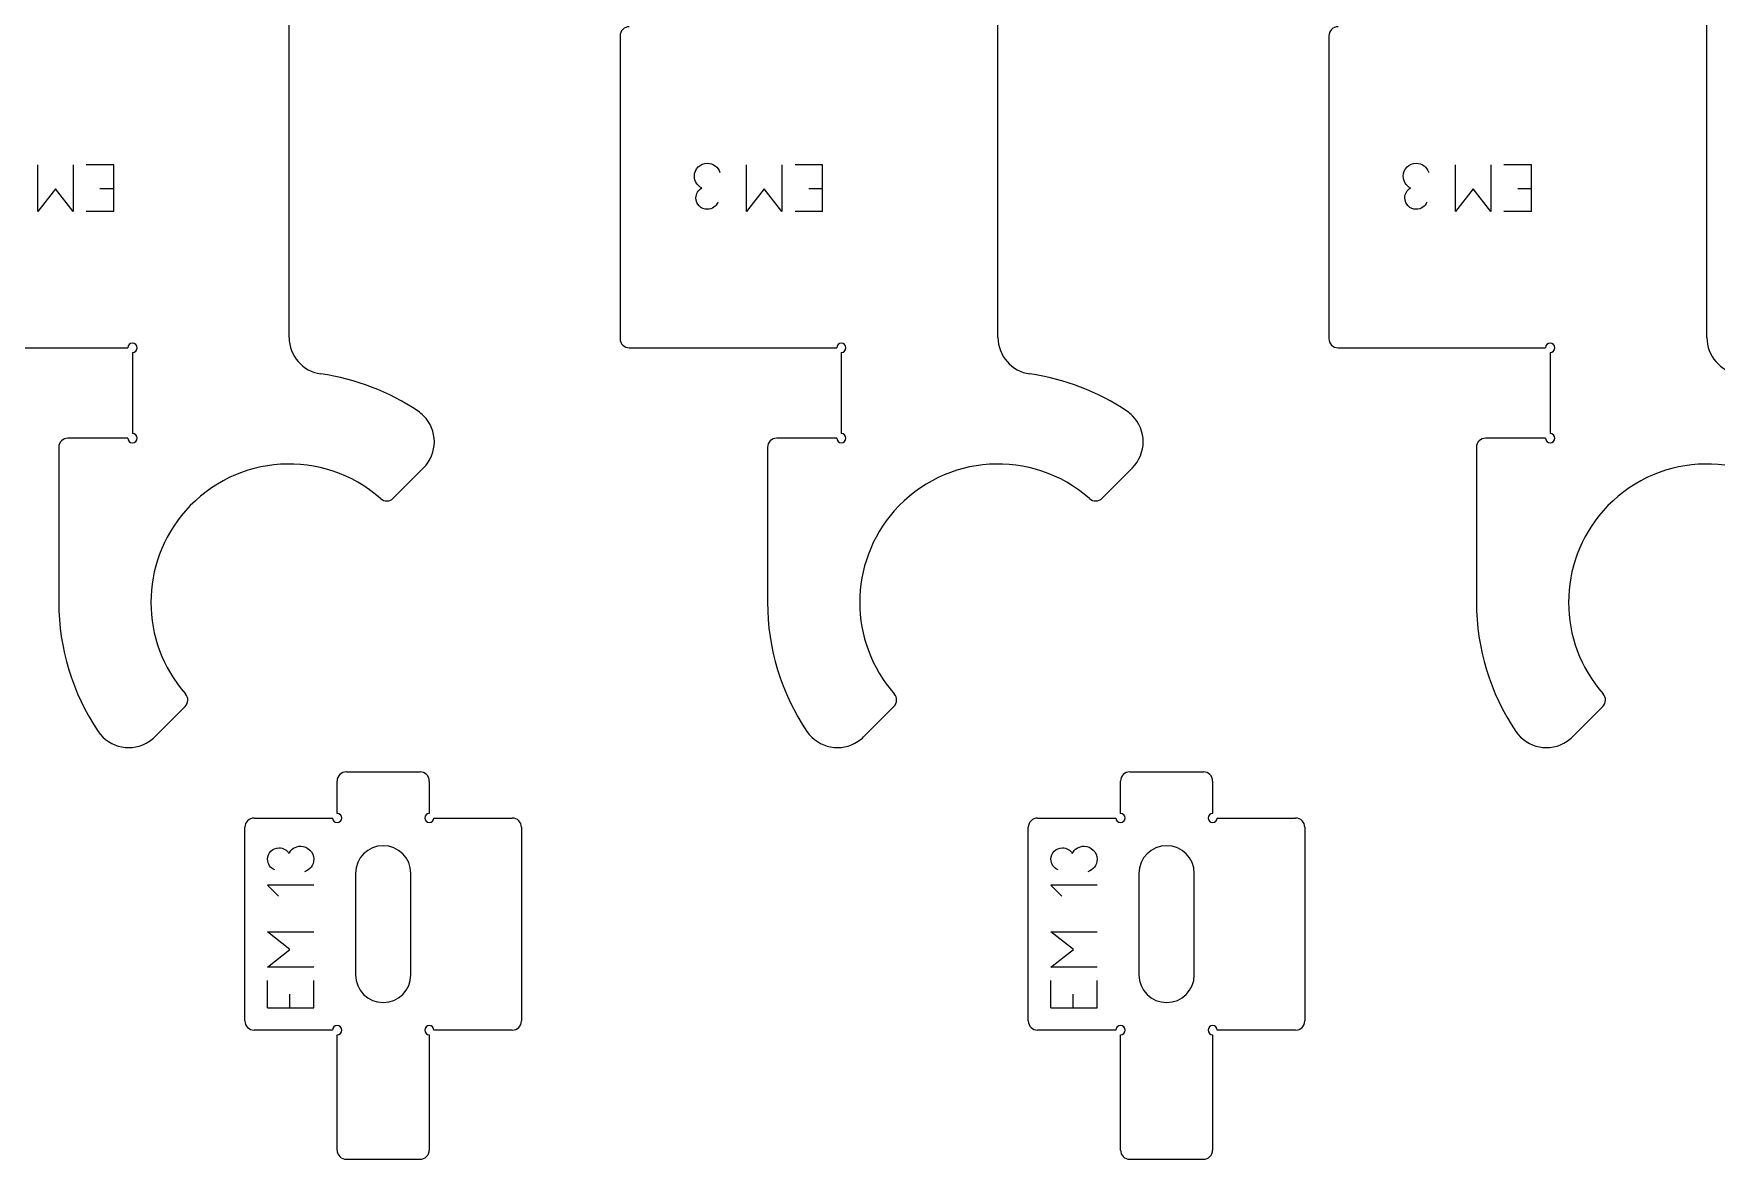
# Model space of a CAD drawing. Header units: inches. Extents: x 2 to 349, y -345 to -5.
# Drawn here: x 170.5 to 261.8, y -223.6 to -162.6 of the extents above; entities that cross this region are included whole.
import ezdxf

# ---------------------------------------------------------------- set-up
doc = ezdxf.new("R2010")
doc.units = ezdxf.units.IN
doc.header["$MEASUREMENT"] = 0
for name, color, linetype in [('exterieur', 7, 'Continuous'), ('gravure', 7, 'Continuous'), ('interieur', 7, 'Continuous')]:
    doc.layers.add(name, color=color, linetype=linetype)

# ---------------------------------------------------------------- blocks, each defined once
blk = doc.blocks.new('block 1831')
at = {"layer": 'exterieur', "lineweight": 0}
blk.add_lwpolyline([(196.468, -216.629), (192.218, -216.629)], dxfattribs=at)
blk = doc.blocks.new('block 1832')
at = {"layer": 'exterieur', "lineweight": 0}
blk.add_lwpolyline([(187.468, -223.629), (191.468, -223.629)], dxfattribs=at)
blk = doc.blocks.new('block 1833')
at = {"layer": 'exterieur', "lineweight": 0}
blk.add_lwpolyline([(186.718, -216.629), (182.468, -216.629)], dxfattribs=at)
blk = doc.blocks.new('block 1834')
at = {"layer": 'exterieur', "lineweight": 0}
blk.add_lwpolyline([(187.468, -202.629), (191.468, -202.629)], dxfattribs=at)
blk = doc.blocks.new('block 1835')
at = {"layer": 'exterieur', "lineweight": 0}
blk.add_lwpolyline([(196.968, -205.629), (196.968, -216.129)], dxfattribs=at)
blk = doc.blocks.new('block 1836')
at = {"layer": 'exterieur', "lineweight": 0}
blk.add_lwpolyline([(192.218, -205.129), (196.468, -205.129)], dxfattribs=at)
blk = doc.blocks.new('block 1837')
at = {"layer": 'exterieur', "lineweight": 0}
blk.add_lwpolyline([(191.968, -203.129), (191.968, -204.879)], dxfattribs=at)
blk = doc.blocks.new('block 1838')
at = {"layer": 'exterieur', "lineweight": 0}
blk.add_lwpolyline([(186.968, -204.879), (186.968, -203.129)], dxfattribs=at)
blk = doc.blocks.new('block 1839')
at = {"layer": 'exterieur', "lineweight": 0}
blk.add_lwpolyline([(182.468, -205.129), (186.718, -205.129)], dxfattribs=at)
blk = doc.blocks.new('block 1840')
at = {"layer": 'exterieur', "lineweight": 0}
blk.add_lwpolyline([(181.968, -216.129), (181.968, -205.629)], dxfattribs=at)
blk = doc.blocks.new('block 1841')
at = {"layer": 'exterieur', "lineweight": 0}
blk.add_lwpolyline([(186.968, -223.129), (186.968, -216.879)], dxfattribs=at)
blk = doc.blocks.new('block 1842')
at = {"layer": 'exterieur', "lineweight": 0}
blk.add_lwpolyline([(191.968, -216.879), (191.968, -223.129)], dxfattribs=at)
blk = doc.blocks.new('block 1843')
at = {"layer": 'exterieur', "lineweight": 0}
blk.add_open_spline([(191.968, -203.129), (191.968, -202.853), (191.744, -202.629), (191.468, -202.629)], degree=3, dxfattribs=at)
blk = doc.blocks.new('block 1844')
at = {"layer": 'exterieur', "lineweight": 0}
blk.add_open_spline([(191.968, -204.879), (191.83, -204.879), (191.718, -204.991), (191.718, -205.129), (191.718, -205.267), (191.83, -205.379), (191.968, -205.379), (192.106, -205.379), (192.218, -205.267), (192.218, -205.129)], degree=3, knots=[0, 0, 0, 0, 1, 1, 1, 2, 2, 2, 3, 3, 3, 3], dxfattribs=at)
blk = doc.blocks.new('block 1845')
at = {"layer": 'exterieur', "lineweight": 0}
blk.add_open_spline([(196.968, -205.629), (196.968, -205.353), (196.744, -205.129), (196.468, -205.129)], degree=3, dxfattribs=at)
blk = doc.blocks.new('block 1846')
at = {"layer": 'exterieur', "lineweight": 0}
blk.add_open_spline([(196.468, -216.629), (196.744, -216.629), (196.968, -216.405), (196.968, -216.129)], degree=3, dxfattribs=at)
blk = doc.blocks.new('block 1847')
at = {"layer": 'exterieur', "lineweight": 0}
blk.add_open_spline([(192.218, -216.629), (192.218, -216.491), (192.106, -216.379), (191.968, -216.379), (191.83, -216.379), (191.718, -216.491), (191.718, -216.629), (191.718, -216.767), (191.83, -216.879), (191.968, -216.879)], degree=3, knots=[0, 0, 0, 0, 1, 1, 1, 2, 2, 2, 3, 3, 3, 3], dxfattribs=at)
blk = doc.blocks.new('block 1848')
at = {"layer": 'exterieur', "lineweight": 0}
blk.add_open_spline([(191.468, -223.629), (191.744, -223.629), (191.968, -223.405), (191.968, -223.129)], degree=3, dxfattribs=at)
blk = doc.blocks.new('block 1849')
at = {"layer": 'exterieur', "lineweight": 0}
blk.add_open_spline([(186.968, -223.129), (186.968, -223.405), (187.192, -223.629), (187.468, -223.629)], degree=3, dxfattribs=at)
blk = doc.blocks.new('block 1850')
at = {"layer": 'exterieur', "lineweight": 0}
blk.add_open_spline([(186.968, -216.879), (187.106, -216.879), (187.218, -216.767), (187.218, -216.629), (187.218, -216.491), (187.106, -216.379), (186.968, -216.379), (186.83, -216.379), (186.718, -216.491), (186.718, -216.629)], degree=3, knots=[0, 0, 0, 0, 1, 1, 1, 2, 2, 2, 3, 3, 3, 3], dxfattribs=at)
blk = doc.blocks.new('block 1851')
at = {"layer": 'exterieur', "lineweight": 0}
blk.add_open_spline([(181.968, -216.129), (181.968, -216.405), (182.192, -216.629), (182.468, -216.629)], degree=3, dxfattribs=at)
blk = doc.blocks.new('block 1852')
at = {"layer": 'exterieur', "lineweight": 0}
blk.add_open_spline([(182.468, -205.129), (182.192, -205.129), (181.968, -205.353), (181.968, -205.629)], degree=3, dxfattribs=at)
blk = doc.blocks.new('block 1853')
at = {"layer": 'exterieur', "lineweight": 0}
blk.add_open_spline([(186.718, -205.129), (186.718, -205.267), (186.83, -205.379), (186.968, -205.379), (187.106, -205.379), (187.218, -205.267), (187.218, -205.129), (187.218, -204.991), (187.106, -204.879), (186.968, -204.879)], degree=3, knots=[0, 0, 0, 0, 1, 1, 1, 2, 2, 2, 3, 3, 3, 3], dxfattribs=at)
blk = doc.blocks.new('block 1854')
at = {"layer": 'exterieur', "lineweight": 0}
blk.add_open_spline([(187.468, -202.629), (187.192, -202.629), (186.968, -202.853), (186.968, -203.129)], degree=3, dxfattribs=at)
blk = doc.blocks.new('block 1855')
at = {"layer": 'exterieur', "lineweight": 0}
blk.add_lwpolyline([(238.96, -216.629), (234.709, -216.629)], dxfattribs=at)
blk = doc.blocks.new('block 1856')
at = {"layer": 'exterieur', "lineweight": 0}
blk.add_lwpolyline([(229.96, -223.629), (233.96, -223.629)], dxfattribs=at)
blk = doc.blocks.new('block 1857')
at = {"layer": 'exterieur', "lineweight": 0}
blk.add_lwpolyline([(229.209, -216.629), (224.96, -216.629)], dxfattribs=at)
blk = doc.blocks.new('block 1858')
at = {"layer": 'exterieur', "lineweight": 0}
blk.add_lwpolyline([(229.96, -202.629), (233.96, -202.629)], dxfattribs=at)
blk = doc.blocks.new('block 1859')
at = {"layer": 'exterieur', "lineweight": 0}
blk.add_lwpolyline([(239.459, -205.629), (239.459, -216.129)], dxfattribs=at)
blk = doc.blocks.new('block 1860')
at = {"layer": 'exterieur', "lineweight": 0}
blk.add_lwpolyline([(234.709, -205.129), (238.96, -205.129)], dxfattribs=at)
blk = doc.blocks.new('block 1861')
at = {"layer": 'exterieur', "lineweight": 0}
blk.add_lwpolyline([(234.459, -203.129), (234.459, -204.879)], dxfattribs=at)
blk = doc.blocks.new('block 1862')
at = {"layer": 'exterieur', "lineweight": 0}
blk.add_lwpolyline([(229.46, -204.879), (229.46, -203.129)], dxfattribs=at)
blk = doc.blocks.new('block 1863')
at = {"layer": 'exterieur', "lineweight": 0}
blk.add_lwpolyline([(224.96, -205.129), (229.209, -205.129)], dxfattribs=at)
blk = doc.blocks.new('block 1864')
at = {"layer": 'exterieur', "lineweight": 0}
blk.add_lwpolyline([(224.459, -216.129), (224.459, -205.629)], dxfattribs=at)
blk = doc.blocks.new('block 1865')
at = {"layer": 'exterieur', "lineweight": 0}
blk.add_lwpolyline([(229.46, -223.129), (229.46, -216.879)], dxfattribs=at)
blk = doc.blocks.new('block 1866')
at = {"layer": 'exterieur', "lineweight": 0}
blk.add_lwpolyline([(234.459, -216.879), (234.459, -223.129)], dxfattribs=at)
blk = doc.blocks.new('block 1867')
at = {"layer": 'exterieur', "lineweight": 0}
blk.add_open_spline([(234.459, -203.129), (234.459, -202.853), (234.236, -202.629), (233.96, -202.629)], degree=3, dxfattribs=at)
blk = doc.blocks.new('block 1868')
at = {"layer": 'exterieur', "lineweight": 0}
blk.add_open_spline([(234.459, -204.879), (234.321, -204.879), (234.21, -204.991), (234.21, -205.129), (234.21, -205.267), (234.321, -205.379), (234.459, -205.379), (234.598, -205.379), (234.709, -205.267), (234.709, -205.129)], degree=3, knots=[0, 0, 0, 0, 1, 1, 1, 2, 2, 2, 3, 3, 3, 3], dxfattribs=at)
blk = doc.blocks.new('block 1869')
at = {"layer": 'exterieur', "lineweight": 0}
blk.add_open_spline([(239.459, -205.629), (239.459, -205.353), (239.235, -205.129), (238.96, -205.129)], degree=3, dxfattribs=at)
blk = doc.blocks.new('block 1870')
at = {"layer": 'exterieur', "lineweight": 0}
blk.add_open_spline([(238.96, -216.629), (239.235, -216.629), (239.459, -216.405), (239.459, -216.129)], degree=3, dxfattribs=at)
blk = doc.blocks.new('block 1871')
at = {"layer": 'exterieur', "lineweight": 0}
blk.add_open_spline([(234.709, -216.629), (234.709, -216.491), (234.598, -216.379), (234.459, -216.379), (234.321, -216.379), (234.21, -216.491), (234.21, -216.629), (234.21, -216.767), (234.321, -216.879), (234.459, -216.879)], degree=3, knots=[0, 0, 0, 0, 1, 1, 1, 2, 2, 2, 3, 3, 3, 3], dxfattribs=at)
blk = doc.blocks.new('block 1872')
at = {"layer": 'exterieur', "lineweight": 0}
blk.add_open_spline([(233.96, -223.629), (234.236, -223.629), (234.459, -223.405), (234.459, -223.129)], degree=3, dxfattribs=at)
blk = doc.blocks.new('block 1873')
at = {"layer": 'exterieur', "lineweight": 0}
blk.add_open_spline([(229.46, -223.129), (229.46, -223.405), (229.683, -223.629), (229.96, -223.629)], degree=3, dxfattribs=at)
blk = doc.blocks.new('block 1874')
at = {"layer": 'exterieur', "lineweight": 0}
blk.add_open_spline([(229.46, -216.879), (229.597, -216.879), (229.71, -216.767), (229.71, -216.629), (229.71, -216.491), (229.597, -216.379), (229.46, -216.379), (229.322, -216.379), (229.209, -216.491), (229.209, -216.629)], degree=3, knots=[0, 0, 0, 0, 1, 1, 1, 2, 2, 2, 3, 3, 3, 3], dxfattribs=at)
blk = doc.blocks.new('block 1875')
at = {"layer": 'exterieur', "lineweight": 0}
blk.add_open_spline([(224.459, -216.129), (224.459, -216.405), (224.683, -216.629), (224.96, -216.629)], degree=3, dxfattribs=at)
blk = doc.blocks.new('block 1876')
at = {"layer": 'exterieur', "lineweight": 0}
blk.add_open_spline([(224.96, -205.129), (224.683, -205.129), (224.459, -205.353), (224.459, -205.629)], degree=3, dxfattribs=at)
blk = doc.blocks.new('block 1877')
at = {"layer": 'exterieur', "lineweight": 0}
blk.add_open_spline([(229.209, -205.129), (229.209, -205.267), (229.322, -205.379), (229.46, -205.379), (229.597, -205.379), (229.71, -205.267), (229.71, -205.129), (229.71, -204.991), (229.597, -204.879), (229.46, -204.879)], degree=3, knots=[0, 0, 0, 0, 1, 1, 1, 2, 2, 2, 3, 3, 3, 3], dxfattribs=at)
blk = doc.blocks.new('block 1878')
at = {"layer": 'exterieur', "lineweight": 0}
blk.add_open_spline([(229.96, -202.629), (229.683, -202.629), (229.46, -202.853), (229.46, -203.129)], degree=3, dxfattribs=at)
blk = doc.blocks.new('block 2222')
at = {"layer": 'exterieur', "lineweight": 0}
blk.add_lwpolyline([(164.367, -179.639), (175.617, -179.639)], dxfattribs=at)
blk = doc.blocks.new('block 2223')
at = {"layer": 'exterieur', "lineweight": 0}
blk.add_open_spline([(175.867, -179.889), (176.005, -179.889), (176.117, -179.777), (176.117, -179.639), (176.117, -179.501), (176.005, -179.389), (175.867, -179.389), (175.729, -179.389), (175.617, -179.501), (175.617, -179.639)], degree=3, knots=[0, 0, 0, 0, 1, 1, 1, 2, 2, 2, 3, 3, 3, 3], dxfattribs=at)
blk = doc.blocks.new('block 2224')
at = {"layer": 'exterieur', "lineweight": 0}
blk.add_lwpolyline([(175.867, -179.889), (175.867, -184.289)], dxfattribs=at)
blk = doc.blocks.new('block 2225')
at = {"layer": 'exterieur', "lineweight": 0}
blk.add_open_spline([(175.617, -184.539), (175.617, -184.677), (175.729, -184.789), (175.867, -184.789), (176.005, -184.789), (176.117, -184.677), (176.117, -184.539), (176.117, -184.401), (176.005, -184.289), (175.867, -184.289)], degree=3, knots=[0, 0, 0, 0, 1, 1, 1, 2, 2, 2, 3, 3, 3, 3], dxfattribs=at)
blk = doc.blocks.new('block 2226')
at = {"layer": 'exterieur', "lineweight": 0}
blk.add_lwpolyline([(175.617, -184.539), (172.367, -184.539)], dxfattribs=at)
blk = doc.blocks.new('block 2227')
at = {"layer": 'exterieur', "lineweight": 0}
blk.add_open_spline([(172.367, -184.539), (172.091, -184.539), (171.867, -184.763), (171.867, -185.04)], degree=3, dxfattribs=at)
blk = doc.blocks.new('block 2228')
at = {"layer": 'exterieur', "lineweight": 0}
blk.add_lwpolyline([(171.867, -185.04), (171.867, -193.439)], dxfattribs=at)
blk = doc.blocks.new('block 2229')
at = {"layer": 'exterieur', "lineweight": 0}
blk.add_open_spline([(171.867, -193.439), (171.867, -195.932), (172.612, -198.367), (174.006, -200.433)], degree=3, dxfattribs=at)
blk = doc.blocks.new('block 2230')
at = {"layer": 'exterieur', "lineweight": 0}
blk.add_open_spline([(174.006, -200.433), (174.624, -201.348), (175.868, -201.589), (176.783, -200.972), (176.889, -200.9), (176.988, -200.818), (177.078, -200.728)], degree=3, knots=[0, 0, 0, 0, 1, 1, 1, 2, 2, 2, 2], dxfattribs=at)
blk = doc.blocks.new('block 2231')
at = {"layer": 'exterieur', "lineweight": 0}
blk.add_lwpolyline([(177.078, -200.728), (178.721, -199.085)], dxfattribs=at)
blk = doc.blocks.new('block 2232')
at = {"layer": 'exterieur', "lineweight": 0}
blk.add_open_spline([(178.721, -199.085), (178.908, -198.898), (178.917, -198.599), (178.743, -198.401)], degree=3, dxfattribs=at)
blk = doc.blocks.new('block 2233')
at = {"layer": 'exterieur', "lineweight": 0}
blk.add_open_spline([(189.329, -187.815), (186.222, -185.075), (181.483, -185.372), (178.743, -188.478), (176.242, -191.313), (176.242, -195.566), (178.743, -198.401)], degree=3, knots=[0, 0, 0, 0, 1, 1, 1, 2, 2, 2, 2], dxfattribs=at)
blk = doc.blocks.new('block 2234')
at = {"layer": 'exterieur', "lineweight": 0}
blk.add_open_spline([(189.329, -187.815), (189.526, -187.99), (189.826, -187.98), (190.013, -187.794)], degree=3, dxfattribs=at)
blk = doc.blocks.new('block 2235')
at = {"layer": 'exterieur', "lineweight": 0}
blk.add_lwpolyline([(190.013, -187.794), (191.655, -186.151)], dxfattribs=at)
blk = doc.blocks.new('block 2236')
at = {"layer": 'exterieur', "lineweight": 0}
blk.add_open_spline([(191.655, -186.151), (192.437, -185.37), (192.437, -184.103), (191.655, -183.322), (191.565, -183.232), (191.466, -183.15), (191.361, -183.079)], degree=3, knots=[0, 0, 0, 0, 1, 1, 1, 2, 2, 2, 2], dxfattribs=at)
blk = doc.blocks.new('block 2237')
at = {"layer": 'exterieur', "lineweight": 0}
blk.add_open_spline([(191.361, -183.079), (189.781, -182.013), (187.979, -181.322), (186.091, -181.059)], degree=3, dxfattribs=at)
blk = doc.blocks.new('block 2238')
at = {"layer": 'exterieur', "lineweight": 0}
blk.add_open_spline([(184.367, -179.078), (184.367, -180.076), (185.103, -180.921), (186.091, -181.059)], degree=3, dxfattribs=at)
blk = doc.blocks.new('block 2239')
at = {"layer": 'exterieur', "lineweight": 0}
blk.add_lwpolyline([(184.367, -179.078), (184.367, -157.726)], dxfattribs=at)
blk = doc.blocks.new('block 2252')
at = {"layer": 'exterieur', "lineweight": 0}
blk.add_open_spline([(202.815, -162.239), (202.539, -162.239), (202.315, -162.463), (202.315, -162.74)], degree=3, dxfattribs=at)
blk = doc.blocks.new('block 2253')
at = {"layer": 'exterieur', "lineweight": 0}
blk.add_lwpolyline([(202.315, -162.74), (202.315, -179.139)], dxfattribs=at)
blk = doc.blocks.new('block 2254')
at = {"layer": 'exterieur', "lineweight": 0}
blk.add_open_spline([(202.315, -179.139), (202.315, -179.415), (202.539, -179.639), (202.815, -179.639)], degree=3, dxfattribs=at)
blk = doc.blocks.new('block 2255')
at = {"layer": 'exterieur', "lineweight": 0}
blk.add_lwpolyline([(202.815, -179.639), (214.065, -179.639)], dxfattribs=at)
blk = doc.blocks.new('block 2256')
at = {"layer": 'exterieur', "lineweight": 0}
blk.add_open_spline([(214.315, -179.889), (214.453, -179.889), (214.565, -179.777), (214.565, -179.639), (214.565, -179.501), (214.453, -179.389), (214.315, -179.389), (214.177, -179.389), (214.065, -179.501), (214.065, -179.639)], degree=3, knots=[0, 0, 0, 0, 1, 1, 1, 2, 2, 2, 3, 3, 3, 3], dxfattribs=at)
blk = doc.blocks.new('block 2257')
at = {"layer": 'exterieur', "lineweight": 0}
blk.add_lwpolyline([(214.315, -179.889), (214.315, -184.289)], dxfattribs=at)
blk = doc.blocks.new('block 2258')
at = {"layer": 'exterieur', "lineweight": 0}
blk.add_open_spline([(214.065, -184.539), (214.065, -184.677), (214.177, -184.789), (214.315, -184.789), (214.453, -184.789), (214.565, -184.677), (214.565, -184.539), (214.565, -184.401), (214.453, -184.289), (214.315, -184.289)], degree=3, knots=[0, 0, 0, 0, 1, 1, 1, 2, 2, 2, 3, 3, 3, 3], dxfattribs=at)
blk = doc.blocks.new('block 2259')
at = {"layer": 'exterieur', "lineweight": 0}
blk.add_lwpolyline([(214.065, -184.539), (210.815, -184.539)], dxfattribs=at)
blk = doc.blocks.new('block 2260')
at = {"layer": 'exterieur', "lineweight": 0}
blk.add_open_spline([(210.815, -184.539), (210.539, -184.539), (210.315, -184.763), (210.315, -185.04)], degree=3, dxfattribs=at)
blk = doc.blocks.new('block 2261')
at = {"layer": 'exterieur', "lineweight": 0}
blk.add_lwpolyline([(210.315, -185.04), (210.315, -193.439)], dxfattribs=at)
blk = doc.blocks.new('block 2262')
at = {"layer": 'exterieur', "lineweight": 0}
blk.add_open_spline([(210.315, -193.439), (210.315, -195.932), (211.06, -198.367), (212.455, -200.433)], degree=3, dxfattribs=at)
blk = doc.blocks.new('block 2263')
at = {"layer": 'exterieur', "lineweight": 0}
blk.add_open_spline([(212.455, -200.433), (213.073, -201.348), (214.316, -201.589), (215.231, -200.972), (215.337, -200.9), (215.436, -200.818), (215.527, -200.728)], degree=3, knots=[0, 0, 0, 0, 1, 1, 1, 2, 2, 2, 2], dxfattribs=at)
blk = doc.blocks.new('block 2264')
at = {"layer": 'exterieur', "lineweight": 0}
blk.add_lwpolyline([(215.527, -200.728), (217.17, -199.085)], dxfattribs=at)
blk = doc.blocks.new('block 2265')
at = {"layer": 'exterieur', "lineweight": 0}
blk.add_open_spline([(217.17, -199.085), (217.356, -198.898), (217.366, -198.599), (217.191, -198.401)], degree=3, dxfattribs=at)
blk = doc.blocks.new('block 2266')
at = {"layer": 'exterieur', "lineweight": 0}
blk.add_open_spline([(227.777, -187.815), (224.671, -185.075), (219.931, -185.372), (217.191, -188.478), (214.69, -191.313), (214.69, -195.566), (217.191, -198.401)], degree=3, knots=[0, 0, 0, 0, 1, 1, 1, 2, 2, 2, 2], dxfattribs=at)
blk = doc.blocks.new('block 2267')
at = {"layer": 'exterieur', "lineweight": 0}
blk.add_open_spline([(227.777, -187.815), (227.975, -187.99), (228.274, -187.98), (228.461, -187.794)], degree=3, dxfattribs=at)
blk = doc.blocks.new('block 2268')
at = {"layer": 'exterieur', "lineweight": 0}
blk.add_lwpolyline([(228.461, -187.794), (230.104, -186.151)], dxfattribs=at)
blk = doc.blocks.new('block 2269')
at = {"layer": 'exterieur', "lineweight": 0}
blk.add_open_spline([(230.104, -186.151), (230.885, -185.37), (230.885, -184.103), (230.104, -183.322), (230.014, -183.232), (229.915, -183.15), (229.809, -183.079)], degree=3, knots=[0, 0, 0, 0, 1, 1, 1, 2, 2, 2, 2], dxfattribs=at)
blk = doc.blocks.new('block 2270')
at = {"layer": 'exterieur', "lineweight": 0}
blk.add_open_spline([(229.809, -183.079), (228.229, -182.013), (226.427, -181.322), (224.539, -181.059)], degree=3, dxfattribs=at)
blk = doc.blocks.new('block 2271')
at = {"layer": 'exterieur', "lineweight": 0}
blk.add_open_spline([(222.815, -179.078), (222.815, -180.076), (223.551, -180.921), (224.539, -181.059)], degree=3, dxfattribs=at)
blk = doc.blocks.new('block 2272')
at = {"layer": 'exterieur', "lineweight": 0}
blk.add_lwpolyline([(222.815, -179.078), (222.815, -157.726)], dxfattribs=at)
blk = doc.blocks.new('block 2285')
at = {"layer": 'exterieur', "lineweight": 0}
blk.add_open_spline([(241.263, -162.239), (240.988, -162.239), (240.764, -162.463), (240.764, -162.74)], degree=3, dxfattribs=at)
blk = doc.blocks.new('block 2286')
at = {"layer": 'exterieur', "lineweight": 0}
blk.add_lwpolyline([(240.764, -162.74), (240.764, -179.139)], dxfattribs=at)
blk = doc.blocks.new('block 2287')
at = {"layer": 'exterieur', "lineweight": 0}
blk.add_open_spline([(240.764, -179.139), (240.764, -179.415), (240.988, -179.639), (241.263, -179.639)], degree=3, dxfattribs=at)
blk = doc.blocks.new('block 2288')
at = {"layer": 'exterieur', "lineweight": 0}
blk.add_lwpolyline([(241.263, -179.639), (252.514, -179.639)], dxfattribs=at)
blk = doc.blocks.new('block 2289')
at = {"layer": 'exterieur', "lineweight": 0}
blk.add_open_spline([(252.764, -179.889), (252.902, -179.889), (253.014, -179.777), (253.014, -179.639), (253.014, -179.501), (252.902, -179.389), (252.764, -179.389), (252.625, -179.389), (252.514, -179.501), (252.514, -179.639)], degree=3, knots=[0, 0, 0, 0, 1, 1, 1, 2, 2, 2, 3, 3, 3, 3], dxfattribs=at)
blk = doc.blocks.new('block 2290')
at = {"layer": 'exterieur', "lineweight": 0}
blk.add_lwpolyline([(252.764, -179.889), (252.764, -184.289)], dxfattribs=at)
blk = doc.blocks.new('block 2291')
at = {"layer": 'exterieur', "lineweight": 0}
blk.add_open_spline([(252.514, -184.539), (252.514, -184.677), (252.625, -184.789), (252.764, -184.789), (252.902, -184.789), (253.014, -184.677), (253.014, -184.539), (253.014, -184.401), (252.902, -184.289), (252.764, -184.289)], degree=3, knots=[0, 0, 0, 0, 1, 1, 1, 2, 2, 2, 3, 3, 3, 3], dxfattribs=at)
blk = doc.blocks.new('block 2292')
at = {"layer": 'exterieur', "lineweight": 0}
blk.add_lwpolyline([(252.514, -184.539), (249.264, -184.539)], dxfattribs=at)
blk = doc.blocks.new('block 2293')
at = {"layer": 'exterieur', "lineweight": 0}
blk.add_open_spline([(249.264, -184.539), (248.987, -184.539), (248.763, -184.763), (248.763, -185.04)], degree=3, dxfattribs=at)
blk = doc.blocks.new('block 2294')
at = {"layer": 'exterieur', "lineweight": 0}
blk.add_lwpolyline([(248.763, -185.04), (248.763, -193.439)], dxfattribs=at)
blk = doc.blocks.new('block 2295')
at = {"layer": 'exterieur', "lineweight": 0}
blk.add_open_spline([(248.763, -193.439), (248.763, -195.932), (249.509, -198.367), (250.903, -200.433)], degree=3, dxfattribs=at)
blk = doc.blocks.new('block 2296')
at = {"layer": 'exterieur', "lineweight": 0}
blk.add_open_spline([(250.903, -200.433), (251.521, -201.348), (252.764, -201.589), (253.68, -200.972), (253.786, -200.9), (253.885, -200.818), (253.975, -200.728)], degree=3, knots=[0, 0, 0, 0, 1, 1, 1, 2, 2, 2, 2], dxfattribs=at)
blk = doc.blocks.new('block 2297')
at = {"layer": 'exterieur', "lineweight": 0}
blk.add_lwpolyline([(253.975, -200.728), (255.618, -199.085)], dxfattribs=at)
blk = doc.blocks.new('block 2298')
at = {"layer": 'exterieur', "lineweight": 0}
blk.add_open_spline([(255.618, -199.085), (255.805, -198.898), (255.814, -198.599), (255.639, -198.401)], degree=3, dxfattribs=at)
blk = doc.blocks.new('block 2299')
at = {"layer": 'exterieur', "lineweight": 0}
blk.add_open_spline([(266.225, -187.815), (263.119, -185.075), (258.379, -185.372), (255.639, -188.478), (253.138, -191.313), (253.138, -195.566), (255.639, -198.401)], degree=3, knots=[0, 0, 0, 0, 1, 1, 1, 2, 2, 2, 2], dxfattribs=at)
blk = doc.blocks.new('block 2304')
at = {"layer": 'exterieur', "lineweight": 0}
blk.add_open_spline([(261.264, -179.078), (261.264, -180.076), (262, -180.921), (262.988, -181.059)], degree=3, dxfattribs=at)
blk = doc.blocks.new('block 2305')
at = {"layer": 'exterieur', "lineweight": 0}
blk.add_lwpolyline([(261.264, -179.078), (261.264, -157.726)], dxfattribs=at)
blk = doc.blocks.new('block 2365')
at = {"layer": 'interieur', "lineweight": 0}
blk.add_lwpolyline([(233.459, -213.629), (233.459, -208.129)], dxfattribs=at)
blk = doc.blocks.new('block 2366')
at = {"layer": 'interieur', "lineweight": 0}
blk.add_lwpolyline([(230.459, -208.129), (230.459, -213.629)], dxfattribs=at)
blk = doc.blocks.new('block 2367')
at = {"layer": 'interieur', "lineweight": 0}
blk.add_open_spline([(233.459, -208.129), (233.459, -207.3), (232.788, -206.629), (231.959, -206.629), (231.131, -206.629), (230.459, -207.3), (230.459, -208.129)], degree=3, knots=[0, 0, 0, 0, 1, 1, 1, 2, 2, 2, 2], dxfattribs=at)
blk = doc.blocks.new('block 2368')
at = {"layer": 'interieur', "lineweight": 0}
blk.add_open_spline([(230.459, -213.629), (230.459, -214.457), (231.131, -215.129), (231.959, -215.129), (232.788, -215.129), (233.459, -214.457), (233.459, -213.629)], degree=3, knots=[0, 0, 0, 0, 1, 1, 1, 2, 2, 2, 2], dxfattribs=at)
blk = doc.blocks.new('block 2369')
at = {"layer": 'interieur', "lineweight": 0}
blk.add_lwpolyline([(190.968, -213.629), (190.968, -208.129)], dxfattribs=at)
blk = doc.blocks.new('block 2370')
at = {"layer": 'interieur', "lineweight": 0}
blk.add_lwpolyline([(187.968, -208.129), (187.968, -213.629)], dxfattribs=at)
blk = doc.blocks.new('block 2371')
at = {"layer": 'interieur', "lineweight": 0}
blk.add_open_spline([(190.968, -208.129), (190.968, -207.3), (190.296, -206.629), (189.468, -206.629), (188.64, -206.629), (187.968, -207.3), (187.968, -208.129)], degree=3, knots=[0, 0, 0, 0, 1, 1, 1, 2, 2, 2, 2], dxfattribs=at)
blk = doc.blocks.new('block 2372')
at = {"layer": 'interieur', "lineweight": 0}
blk.add_open_spline([(187.968, -213.629), (187.968, -214.457), (188.64, -215.129), (189.468, -215.129), (190.296, -215.129), (190.968, -214.457), (190.968, -213.629)], degree=3, knots=[0, 0, 0, 0, 1, 1, 1, 2, 2, 2, 2], dxfattribs=at)
blk = doc.blocks.new('block 2849')
at = {"layer": 'gravure', "lineweight": 0}
for points in [[(172.65, -169.724), (172.65, -172.246), (171.691, -171.021), (170.732, -172.246), (170.732, -169.724)], [(174.85, -169.724), (173.363, -169.724)], [(174.85, -172.246), (174.85, -169.724)], [(174.85, -171.032), (174.106, -171.032)], [(174.85, -172.246), (173.363, -172.246)]]:
    blk.add_lwpolyline(points, dxfattribs=at)
blk = doc.blocks.new('block 2850')
at = {"layer": 'gravure', "lineweight": 0}
for points in [[(168.297, -170.976), (168.061, -170.862), (167.897, -170.62), (167.897, -170.34), (167.897, -169.95), (168.214, -169.633), (168.604, -169.633), (168.923, -169.633), (169.193, -169.846), (169.28, -170.137)], [(169.18, -171.745), (169.088, -171.974), (168.865, -172.135), (168.604, -172.135), (168.261, -172.135), (167.983, -171.858), (167.983, -171.515), (167.983, -171.284), (168.11, -171.082), (168.297, -170.976)]]:
    blk.add_open_spline(points, degree=3, knots=[0, 0, 0, 0, 1, 1, 1, 2, 2, 2, 3, 3, 3, 3], dxfattribs=at)
blk = doc.blocks.new('block 2848')
at = {"layer": 'gravure'}
for name in ['block 2850', 'block 2849']:
    blk.add_blockref(name, (0, 0), dxfattribs=at)
blk = doc.blocks.new('block 2852')
at = {"layer": 'gravure', "lineweight": 0}
for points in [[(211.099, -169.724), (211.099, -172.246), (210.139, -171.021), (209.18, -172.246), (209.18, -169.724)], [(213.298, -169.724), (211.811, -169.724)], [(213.298, -172.246), (213.298, -169.724)], [(213.298, -171.032), (212.555, -171.032)], [(213.298, -172.246), (211.811, -172.246)]]:
    blk.add_lwpolyline(points, dxfattribs=at)
blk = doc.blocks.new('block 2853')
at = {"layer": 'gravure', "lineweight": 0}
for points in [[(206.745, -170.976), (206.509, -170.862), (206.345, -170.62), (206.345, -170.34), (206.345, -169.95), (206.662, -169.633), (207.052, -169.633), (207.371, -169.633), (207.641, -169.846), (207.728, -170.137)], [(207.628, -171.745), (207.537, -171.974), (207.313, -172.135), (207.052, -172.135), (206.709, -172.135), (206.432, -171.858), (206.432, -171.515), (206.432, -171.284), (206.558, -171.082), (206.745, -170.976)]]:
    blk.add_open_spline(points, degree=3, knots=[0, 0, 0, 0, 1, 1, 1, 2, 2, 2, 3, 3, 3, 3], dxfattribs=at)
blk = doc.blocks.new('block 2851')
at = {"layer": 'gravure'}
for name in ['block 2853', 'block 2852']:
    blk.add_blockref(name, (0, 0), dxfattribs=at)
blk = doc.blocks.new('block 2855')
at = {"layer": 'gravure', "lineweight": 0}
for points in [[(249.547, -169.724), (249.547, -172.246), (248.587, -171.021), (247.628, -172.246), (247.628, -169.724)], [(251.747, -169.724), (250.26, -169.724)], [(251.747, -172.246), (251.747, -169.724)], [(251.747, -171.032), (251.003, -171.032)], [(251.747, -172.246), (250.26, -172.246)]]:
    blk.add_lwpolyline(points, dxfattribs=at)
blk = doc.blocks.new('block 2856')
at = {"layer": 'gravure', "lineweight": 0}
for points in [[(245.193, -170.976), (244.957, -170.862), (244.794, -170.62), (244.794, -170.34), (244.794, -169.95), (245.11, -169.633), (245.5, -169.633), (245.82, -169.633), (246.09, -169.846), (246.177, -170.137)], [(246.077, -171.745), (245.985, -171.974), (245.761, -172.135), (245.5, -172.135), (245.157, -172.135), (244.88, -171.858), (244.88, -171.515), (244.88, -171.284), (245.007, -171.082), (245.193, -170.976)]]:
    blk.add_open_spline(points, degree=3, knots=[0, 0, 0, 0, 1, 1, 1, 2, 2, 2, 3, 3, 3, 3], dxfattribs=at)
blk = doc.blocks.new('block 2854')
at = {"layer": 'gravure'}
for name in ['block 2856', 'block 2855']:
    blk.add_blockref(name, (0, 0), dxfattribs=at)
blk = doc.blocks.new('block 2860')
at = {"layer": 'gravure', "lineweight": 0}
for points in [[(185.707, -213.22), (183.185, -213.22), (184.41, -212.261), (183.185, -211.302), (185.707, -211.302)], [(183.185, -215.42), (183.185, -213.933)], [(185.707, -215.42), (185.707, -213.933)], [(184.399, -215.42), (184.399, -214.676)], [(183.185, -215.42), (185.707, -215.42)]]:
    blk.add_lwpolyline(points, dxfattribs=at)
blk = doc.blocks.new('block 2861')
at = {"layer": 'gravure', "lineweight": 0}
for points in [[(183.586, -207.938), (183.357, -207.847), (183.196, -207.624), (183.196, -207.362), (183.196, -207.02), (183.473, -206.742), (183.816, -206.742), (184.047, -206.742), (184.249, -206.868), (184.355, -207.056)], [(184.355, -207.056), (184.469, -206.819), (184.712, -206.656), (184.991, -206.656), (185.381, -206.656), (185.698, -206.972), (185.698, -207.362), (185.698, -207.682), (185.485, -207.952), (185.194, -208.039)]]:
    blk.add_open_spline(points, degree=3, knots=[0, 0, 0, 0, 1, 1, 1, 2, 2, 2, 3, 3, 3, 3], dxfattribs=at)
blk = doc.blocks.new('block 2859')
at = {"layer": 'gravure', "lineweight": 0}
blk.add_lwpolyline([(185.707, -208.768), (183.185, -208.768), (183.781, -209.363)], dxfattribs=at)
at = {"layer": 'gravure'}
for name in ['block 2861', 'block 2860']:
    blk.add_blockref(name, (0, 0), dxfattribs=at)
blk = doc.blocks.new('block 2863')
at = {"layer": 'gravure', "lineweight": 0}
for points in [[(228.199, -213.22), (225.677, -213.22), (226.902, -212.261), (225.677, -211.302), (228.199, -211.302)], [(225.677, -215.42), (225.677, -213.933)], [(228.199, -215.42), (228.199, -213.933)], [(226.891, -215.42), (226.891, -214.676)], [(225.677, -215.42), (228.199, -215.42)]]:
    blk.add_lwpolyline(points, dxfattribs=at)
blk = doc.blocks.new('block 2864')
at = {"layer": 'gravure', "lineweight": 0}
for points in [[(226.077, -207.938), (225.848, -207.847), (225.687, -207.624), (225.687, -207.362), (225.687, -207.02), (225.965, -206.742), (226.307, -206.742), (226.538, -206.742), (226.74, -206.868), (226.847, -207.056)], [(226.847, -207.056), (226.96, -206.819), (227.203, -206.656), (227.483, -206.656), (227.873, -206.656), (228.189, -206.972), (228.189, -207.362), (228.189, -207.682), (227.977, -207.952), (227.685, -208.039)]]:
    blk.add_open_spline(points, degree=3, knots=[0, 0, 0, 0, 1, 1, 1, 2, 2, 2, 3, 3, 3, 3], dxfattribs=at)
blk = doc.blocks.new('block 2862')
at = {"layer": 'gravure', "lineweight": 0}
blk.add_lwpolyline([(228.199, -208.768), (225.677, -208.768), (226.273, -209.363)], dxfattribs=at)
at = {"layer": 'gravure'}
for name in ['block 2864', 'block 2863']:
    blk.add_blockref(name, (0, 0), dxfattribs=at)

msp = doc.modelspace()

# ---------------------------------------------------------------- block references
at = {"layer": 'exterieur'}
for name in ['block 2239', 'block 2272', 'block 2305', 'block 2252', 'block 2285', 'block 2253', 'block 2286', 'block 2222', 'block 2223', 'block 2238', 'block 2254', 'block 2255', 'block 2256', 'block 2271', 'block 2287', 'block 2288', 'block 2289', 'block 2304', 'block 2224', 'block 2257', 'block 2290', 'block 2237', 'block 2270', 'block 2236', 'block 2269', 'block 2225', 'block 2258', 'block 2291', 'block 2227', 'block 2228', 'block 2226', 'block 2233', 'block 2260', 'block 2261', 'block 2259', 'block 2266', 'block 2293', 'block 2294', 'block 2292', 'block 2299', 'block 2235', 'block 2268', 'block 2234', 'block 2267', 'block 2229', 'block 2262', 'block 2295', 'block 2232', 'block 2265', 'block 2298', 'block 2231', 'block 2264', 'block 2297', 'block 2230', 'block 2263', 'block 2296', 'block 1854', 'block 1838', 'block 1834', 'block 1843', 'block 1837', 'block 1878', 'block 1862', 'block 1858', 'block 1867', 'block 1861', 'block 1852', 'block 1839', 'block 1853', 'block 1844', 'block 1836', 'block 1845', 'block 1876', 'block 1863', 'block 1877', 'block 1868', 'block 1860', 'block 1869', 'block 1840', 'block 1835', 'block 1864', 'block 1859', 'block 1851', 'block 1846', 'block 1875', 'block 1870', 'block 1833', 'block 1850', 'block 1841', 'block 1847', 'block 1842', 'block 1831', 'block 1857', 'block 1874', 'block 1865', 'block 1871', 'block 1866', 'block 1855', 'block 1849', 'block 1848', 'block 1873', 'block 1872', 'block 1832', 'block 1856']:
    msp.add_blockref(name, (0, 0), dxfattribs=at)
at = {"layer": 'gravure'}
for name in ['block 2848', 'block 2851', 'block 2854', 'block 2859', 'block 2862']:
    msp.add_blockref(name, (0, 0), dxfattribs=at)
at = {"layer": 'interieur'}
for name in ['block 2371', 'block 2367', 'block 2370', 'block 2369', 'block 2366', 'block 2365', 'block 2372', 'block 2368']:
    msp.add_blockref(name, (0, 0), dxfattribs=at)

doc.saveas('drawing.dxf')
